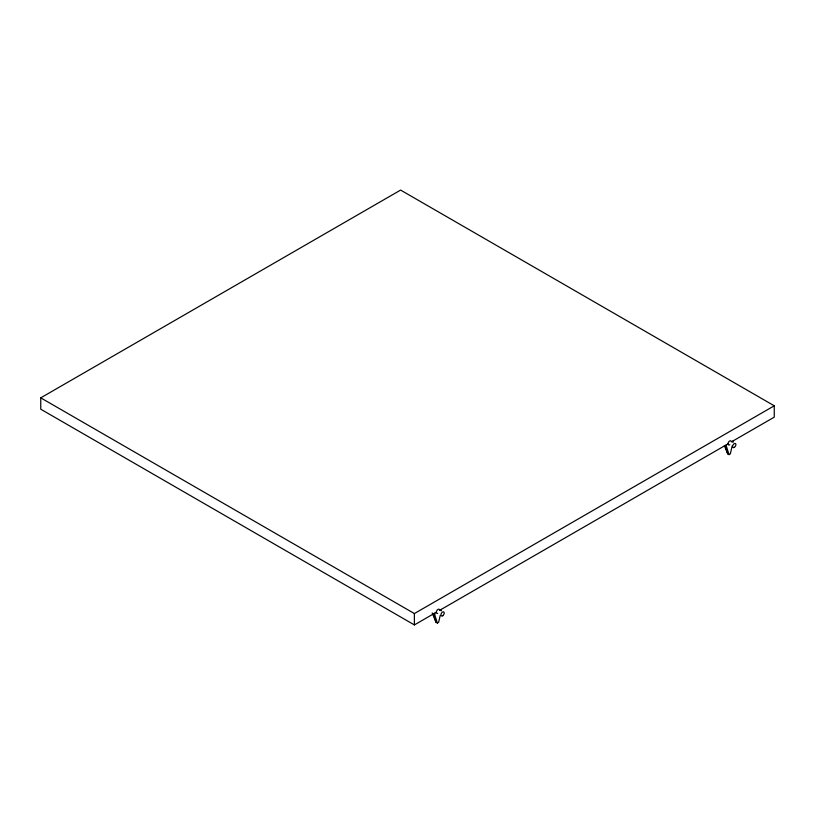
<?xml version="1.0" encoding="UTF-8"?>
<svg xmlns="http://www.w3.org/2000/svg" width="815" height="815" viewBox="0 0 815 815"><rect width="100%" height="100%" fill="white"/><g stroke="black" fill="none" stroke-linecap="round" stroke-linejoin="round"><path stroke-width="1.22" d="M440.212 615.457L438.633 622.273L437.329 623.037L436.015 622.273L432.205 612.911M732.165 445.917L730.332 453.863L729.018 454.627L727.714 453.863L724.372 445.673M436.392 612.208L414.387 624.922L40.75 409.201L40.75 397.852L400.613 190.078L774.25 405.799L774.25 417.148L731.3 441.944M40.75 397.852L414.387 613.563L774.25 405.799M439.611 610.354L728.05 443.829M729.018 454.627L726.399 446.294L725.085 445.53L727.714 453.863M437.329 623.037L434.701 614.704L433.397 613.94L436.015 622.273M732.95 440.997L732.95 442.504M726.399 444.776L726.399 446.294M441.261 609.406L441.261 610.914M434.701 613.186L434.701 614.704M414.387 613.563L414.387 624.922M439.611 610.191A2.323 1.335 -60 0 0 438.052 609.355A2.323 1.335 -60 0 0 436.371 611.892L436.351 612.401A2.323 1.335 -60 0 0 437.696 613.318M731.218 441.353A2.323 1.335 -60 0 0 729.537 441.078A2.323 1.335 -60 0 0 728.06 443.482L728.039 443.992A2.323 1.335 -60 0 0 729.822 444.684M442.708 615.743A2.323 1.335 -60 0 0 443.91 612.085A2.323 1.335 -60 0 0 441.088 614.001A2.323 1.335 -60 0 0 442.708 615.743M734.407 447.333A2.323 1.335 -60 0 0 735.609 443.676A2.323 1.335 -60 0 0 732.777 445.591A2.323 1.335 -60 0 0 734.407 447.333"/></g></svg>
